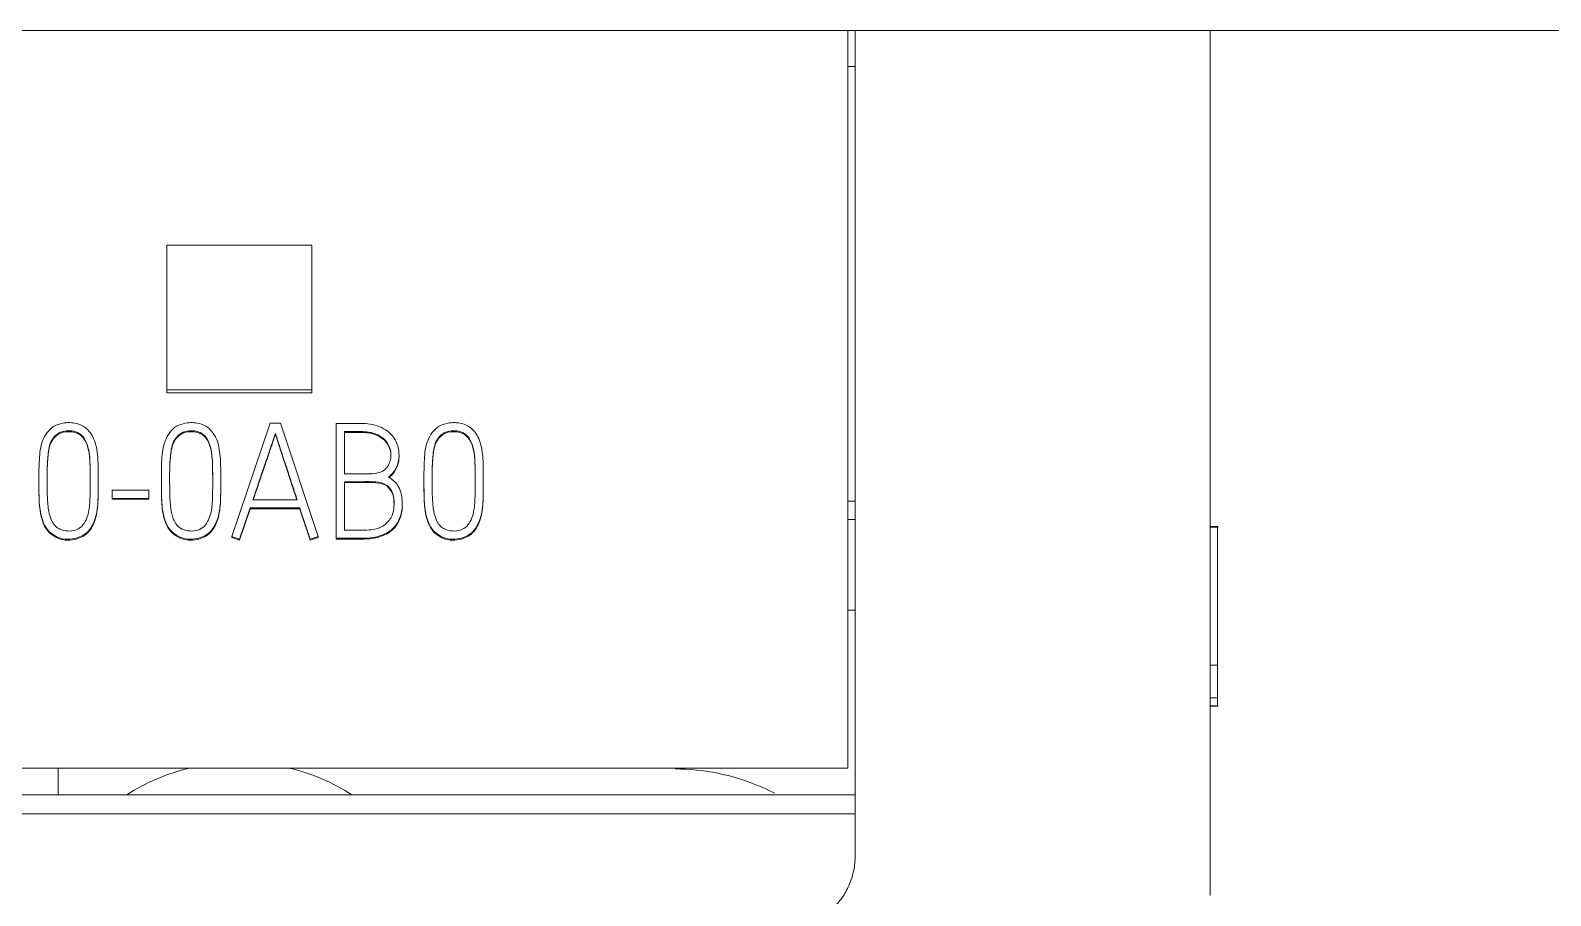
# Model space of a CAD drawing. Header units: millimetres. Extents: x 4137 to 6698, y 1400 to 3585.
# Drawn here: x 6061.16 to 6082.15, y 3360.85 to 3372.79 of the extents above; entities that cross this region are included whole.
import ezdxf

# ---------------------------------------------------------------- set-up
doc = ezdxf.new("R2010")
doc.units = ezdxf.units.MM
doc.layers.add('000-PI-Oprema', color=30, linetype='Continuous', lineweight=5)

msp = doc.modelspace()

# ---------------------------------------------------------------- linework, layer by layer
at = {"color": 0, "linetype": 'ByBlock', "lineweight": 0}
msp.add_line((6082.348, 3372.791), (6077.448, 3372.791), dxfattribs=at)
msp.add_open_spline([(6077.448, 3372.791), (6077.448, 3371.706), (6077.448, 3368.101), (6077.448, 3364.119), (6077.448, 3361.222), (6077.448, 3360.847)], degree=3, knots=[0, 0, 0, 0, 0.272684, 0.906013, 1, 1, 1, 1], dxfattribs=at)
at = {"layer": '000-PI-Oprema', "color": 0, "linetype": 'ByBlock', "lineweight": 0}
for p, q in [((6072.448, 3372.791), (6047.648, 3372.791)), ((6072.448, 3372.791), (6072.548, 3372.791)), ((6072.448, 3362.608), (6072.448, 3372.791)), ((6077.448, 3372.791), (6072.548, 3372.791)), ((6072.548, 3372.291), (6072.448, 3372.291)), ((6063.048, 3369.827), (6063.048, 3367.828)), ((6065.048, 3369.827), (6063.048, 3369.827)), ((6065.048, 3367.828), (6065.048, 3369.827)), ((6063.048, 3367.828), (6063.048, 3367.79)), ((6063.048, 3367.828), (6065.048, 3367.828)), ((6063.048, 3367.79), (6065.048, 3367.79)), ((6065.048, 3367.828), (6065.048, 3367.79)), ((6064.474, 3367.369), (6063.944, 3365.804)), ((6064.616, 3367.369), (6064.474, 3367.369)), ((6065.134, 3365.804), (6064.616, 3367.369)), ((6065.384, 3365.78), (6065.384, 3367.365)), ((6064.545, 3367.228), (6064.545, 3367.216)), ((6065.497, 3367.253), (6065.497, 3366.671)), ((6066.252, 3366.916), (6066.252, 3366.937)), ((6061.281, 3366.631), (6061.281, 3366.618)), ((6062.1, 3366.587), (6062.1, 3366.6)), ((6062.972, 3366.631), (6062.972, 3366.618)), ((6063.791, 3366.587), (6063.791, 3366.6)), ((6065.497, 3366.561), (6065.497, 3365.89)), ((6066.596, 3366.631), (6066.596, 3366.618)), ((6067.415, 3366.587), (6067.415, 3366.6)), ((6062.291, 3366.443), (6062.291, 3366.33)), ((6062.797, 3366.443), (6062.291, 3366.443)), ((6062.291, 3366.33), (6062.291, 3366.318)), ((6062.291, 3366.33), (6062.797, 3366.33)), ((6062.291, 3366.318), (6062.797, 3366.318)), ((6062.797, 3366.33), (6062.797, 3366.443)), ((6062.797, 3366.33), (6062.797, 3366.318)), ((6064.845, 3366.31), (6064.235, 3366.31)), ((6064.051, 3365.769), (6064.197, 3366.198)), ((6064.051, 3365.756), (6064.197, 3366.185)), ((6064.197, 3366.198), (6064.197, 3366.185)), ((6064.197, 3366.198), (6064.883, 3366.198)), ((6064.197, 3366.185), (6064.883, 3366.185)), ((6064.883, 3366.198), (6064.883, 3366.185)), ((6066.297, 3366.245), (6066.297, 3366.257)), ((6072.448, 3366.291), (6072.548, 3366.291)), ((6072.448, 3366.041), (6072.548, 3366.041)), ((6077.56, 3365.941), (6077.448, 3365.941)), ((6077.56, 3365.935), (6077.448, 3365.935)), ((6063.944, 3365.804), (6063.944, 3365.791)), ((6063.944, 3365.804), (6064.051, 3365.769)), ((6063.944, 3365.791), (6064.051, 3365.756)), ((6064.051, 3365.769), (6064.051, 3365.756)), ((6065.025, 3365.769), (6065.134, 3365.804)), ((6065.025, 3365.756), (6065.134, 3365.791)), ((6065.025, 3365.769), (6065.025, 3365.756)), ((6065.134, 3365.804), (6065.134, 3365.791)), ((6065.384, 3365.78), (6065.384, 3365.767)), ((6072.448, 3364.786), (6072.548, 3364.786)), ((6077.548, 3364.026), (6077.448, 3364.026)), ((6077.548, 3364.026), (6077.548, 3363.576)), ((6077.548, 3363.576), (6077.448, 3363.576)), ((6077.448, 3363.466), (6077.56, 3363.466)), ((6077.448, 3363.463), (6077.56, 3363.463)), ((6072.448, 3362.608), (6047.648, 3362.608)), ((6061.548, 3362.608), (6061.548, 3362.24)), ((6072.548, 3362.24), (6047.548, 3362.24)), ((6072.548, 3361.977), (6047.548, 3361.977))]:
    msp.add_line(p, q, dxfattribs=at)
for start, end in [(103.753, 122.3801), (57.6199, 76.247)]:
    msp.add_arc((6064.048, 3359.791), 2.9, start, end, dxfattribs=at)
for points, knots in [([(6072.548, 3361.977), (6072.548, 3364.498), (6072.548, 3368.103), (6072.548, 3371.706), (6072.548, 3372.791)], [0, 0, 0, 0, 0.698854, 1, 1, 1, 1]), ([(6077.448, 3372.791), (6077.448, 3371.706), (6077.448, 3368.101), (6077.448, 3364.119), (6077.448, 3361.222), (6077.448, 3360.847)], [0, 0, 0, 0, 0.272684, 0.906013, 1, 1, 1, 1]), ([(6061.611, 3367.369), (6061.568, 3367.361), (6061.444, 3367.321), (6061.31, 3367.129), (6061.278, 3366.831), (6061.282, 3366.535), (6061.281, 3366.28), (6061.311, 3366.07), (6061.371, 3365.905), (6061.553, 3365.77), (6061.755, 3365.752), (6061.959, 3365.847), (6062.069, 3366.04), (6062.1, 3366.274), (6062.1, 3366.528), (6062.101, 3366.782), (6062.089, 3366.995), (6062.036, 3367.181), (6061.945, 3367.306), (6061.785, 3367.379), (6061.674, 3367.381), (6061.611, 3367.369)], [0, 0, 0, 0, 0.03125, 0.09375, 0.15625, 0.25, 0.3125, 0.34375, 0.40625, 0.4375, 0.5, 0.546875, 0.59375, 0.65625, 0.71875, 0.78125, 0.84375, 0.875, 0.921875, 0.953125, 1, 1, 1, 1]), ([(6063.302, 3367.369), (6063.259, 3367.361), (6063.135, 3367.321), (6063.001, 3367.129), (6062.969, 3366.831), (6062.973, 3366.535), (6062.972, 3366.28), (6063.002, 3366.07), (6063.062, 3365.905), (6063.244, 3365.77), (6063.446, 3365.752), (6063.65, 3365.847), (6063.76, 3366.04), (6063.791, 3366.274), (6063.791, 3366.528), (6063.792, 3366.782), (6063.78, 3366.995), (6063.727, 3367.181), (6063.636, 3367.306), (6063.476, 3367.379), (6063.365, 3367.381), (6063.302, 3367.369)], [0, 0, 0, 0, 0.03125, 0.09375, 0.15625, 0.25, 0.3125, 0.34375, 0.40625, 0.4375, 0.5, 0.546875, 0.59375, 0.65625, 0.71875, 0.78125, 0.84375, 0.875, 0.921875, 0.953125, 1, 1, 1, 1]), ([(6065.384, 3367.365), (6065.443, 3367.365), (6065.589, 3367.362), (6065.822, 3367.376), (6066.057, 3367.304), (6066.212, 3367.149), (6066.262, 3366.968), (6066.244, 3366.806), (6066.181, 3366.692), (6066.13, 3366.643), (6066.106, 3366.625)], [0, 0, 0, 0, 0.121799, 0.300471, 0.478612, 0.608153, 0.736749, 0.853072, 0.938599, 1, 1, 1, 1]), ([(6066.926, 3367.369), (6066.883, 3367.361), (6066.759, 3367.321), (6066.625, 3367.129), (6066.593, 3366.831), (6066.597, 3366.535), (6066.596, 3366.28), (6066.626, 3366.07), (6066.686, 3365.905), (6066.868, 3365.77), (6067.07, 3365.752), (6067.274, 3365.847), (6067.384, 3366.04), (6067.415, 3366.274), (6067.415, 3366.528), (6067.416, 3366.782), (6067.404, 3366.995), (6067.351, 3367.181), (6067.26, 3367.306), (6067.1, 3367.379), (6066.989, 3367.381), (6066.926, 3367.369)], [0, 0, 0, 0, 0.03125, 0.09375, 0.15625, 0.25, 0.3125, 0.34375, 0.40625, 0.4375, 0.5, 0.546875, 0.59375, 0.65625, 0.71875, 0.78125, 0.84375, 0.875, 0.921875, 0.953125, 1, 1, 1, 1]), ([(6061.837, 3367.228), (6061.807, 3367.247), (6061.718, 3367.27), (6061.573, 3367.262), (6061.43, 3367.128), (6061.405, 3366.929), (6061.392, 3366.722), (6061.395, 3366.545), (6061.395, 3366.37), (6061.404, 3366.211), (6061.437, 3366.039), (6061.521, 3365.914), (6061.681, 3365.868), (6061.873, 3365.896), (6061.974, 3366.116), (6061.989, 3366.354), (6061.989, 3366.602), (6061.988, 3366.83), (6061.972, 3367.005), (6061.929, 3367.141), (6061.867, 3367.21), (6061.837, 3367.228)], [0, 0, 0, 0, 0.03125, 0.078125, 0.125, 0.1875, 0.25, 0.3125, 0.34375, 0.40625, 0.453125, 0.5, 0.53125, 0.59375, 0.65625, 0.71875, 0.8125, 0.875, 0.921875, 0.96875, 1, 1, 1, 1]), ([(6061.837, 3367.216), (6061.807, 3367.234), (6061.718, 3367.257), (6061.573, 3367.249), (6061.43, 3367.115), (6061.405, 3366.916), (6061.395, 3366.752), (6061.394, 3366.656), (6061.394, 3366.629)], [0, 0, 0, 0, 0.114194, 0.285486, 0.456777, 0.685166, 0.913555, 1, 1, 1, 1]), ([(6061.989, 3366.542), (6061.989, 3366.569), (6061.989, 3366.667), (6061.988, 3366.817), (6061.972, 3366.993), (6061.929, 3367.128), (6061.867, 3367.197), (6061.837, 3367.216)], [0, 0, 0, 0, 0.115044, 0.410029, 0.631268, 0.852507, 1, 1, 1, 1]), ([(6063.528, 3367.228), (6063.498, 3367.247), (6063.409, 3367.27), (6063.264, 3367.262), (6063.121, 3367.128), (6063.096, 3366.929), (6063.083, 3366.722), (6063.086, 3366.545), (6063.086, 3366.37), (6063.095, 3366.211), (6063.128, 3366.039), (6063.212, 3365.914), (6063.372, 3365.868), (6063.564, 3365.896), (6063.665, 3366.116), (6063.68, 3366.354), (6063.68, 3366.602), (6063.678, 3366.83), (6063.663, 3367.005), (6063.62, 3367.141), (6063.558, 3367.21), (6063.528, 3367.228)], [0, 0, 0, 0, 0.03125, 0.078125, 0.125, 0.1875, 0.25, 0.3125, 0.34375, 0.40625, 0.453125, 0.5, 0.53125, 0.59375, 0.65625, 0.71875, 0.8125, 0.875, 0.921875, 0.96875, 1, 1, 1, 1]), ([(6063.528, 3367.216), (6063.498, 3367.234), (6063.409, 3367.257), (6063.264, 3367.249), (6063.121, 3367.115), (6063.096, 3366.916), (6063.086, 3366.752), (6063.085, 3366.656), (6063.085, 3366.629)], [0, 0, 0, 0, 0.114194, 0.285486, 0.456777, 0.685166, 0.913555, 1, 1, 1, 1]), ([(6063.68, 3366.542), (6063.68, 3366.569), (6063.68, 3366.667), (6063.678, 3366.817), (6063.663, 3366.993), (6063.62, 3367.128), (6063.558, 3367.197), (6063.528, 3367.216)], [0, 0, 0, 0, 0.115044, 0.410029, 0.631268, 0.852507, 1, 1, 1, 1]), ([(6064.235, 3366.31), (6064.246, 3366.343), (6064.268, 3366.408), (6064.301, 3366.507), (6064.334, 3366.606), (6064.367, 3366.703), (6064.399, 3366.796), (6064.429, 3366.884), (6064.457, 3366.965), (6064.482, 3367.039), (6064.504, 3367.105), (6064.522, 3367.158), (6064.535, 3367.198), (6064.543, 3367.22), (6064.545, 3367.228)], [0, 0, 0, 0, 0.106118, 0.213594, 0.322428, 0.429305, 0.530911, 0.627246, 0.716632, 0.797389, 0.869519, 0.929228, 0.972722, 1, 1, 1, 1]), ([(6064.239, 3366.31), (6064.249, 3366.339), (6064.269, 3366.4), (6064.301, 3366.494), (6064.334, 3366.593), (6064.367, 3366.69), (6064.399, 3366.783), (6064.429, 3366.871), (6064.457, 3366.953), (6064.482, 3367.027), (6064.504, 3367.092), (6064.522, 3367.146), (6064.535, 3367.186), (6064.543, 3367.207), (6064.545, 3367.216)], [0, 0, 0, 0, 0.09357, 0.202554, 0.312916, 0.421294, 0.524326, 0.622014, 0.712654, 0.794544, 0.867687, 0.928234, 0.972339, 1, 1, 1, 1]), ([(6064.545, 3367.228), (6064.548, 3367.22), (6064.555, 3367.198), (6064.568, 3367.158), (6064.586, 3367.105), (6064.606, 3367.039), (6064.631, 3366.965), (6064.657, 3366.884), (6064.686, 3366.796), (6064.717, 3366.703), (6064.749, 3366.606), (6064.781, 3366.507), (6064.814, 3366.408), (6064.835, 3366.343), (6064.845, 3366.31)], [0, 0, 0, 0, 0.027336, 0.070868, 0.130595, 0.202708, 0.283396, 0.372662, 0.4689, 0.570509, 0.677489, 0.786433, 0.893936, 1, 1, 1, 1]), ([(6064.545, 3367.216), (6064.548, 3367.207), (6064.555, 3367.186), (6064.568, 3367.146), (6064.586, 3367.092), (6064.606, 3367.027), (6064.631, 3366.953), (6064.657, 3366.871), (6064.686, 3366.783), (6064.717, 3366.69), (6064.749, 3366.593), (6064.781, 3366.494), (6064.812, 3366.4), (6064.832, 3366.339), (6064.841, 3366.31)], [0, 0, 0, 0, 0.02772, 0.071862, 0.132428, 0.205553, 0.287375, 0.377893, 0.475483, 0.578518, 0.686999, 0.797473, 0.906485, 1, 1, 1, 1]), ([(6065.497, 3366.671), (6065.546, 3366.671), (6065.631, 3366.671), (6065.761, 3366.672), (6065.89, 3366.667), (6066.035, 3366.69), (6066.133, 3366.813), (6066.148, 3366.957), (6066.105, 3367.099), (6065.989, 3367.205), (6065.816, 3367.259), (6065.648, 3367.251), (6065.538, 3367.253), (6065.497, 3367.253)], [0, 0, 0, 0, 0.089881, 0.159215, 0.241238, 0.333496, 0.41712, 0.515535, 0.593949, 0.688978, 0.794399, 0.924872, 1, 1, 1, 1]), ([(6066.14, 3366.915), (6066.14, 3366.928), (6066.136, 3366.983), (6066.105, 3367.087), (6065.989, 3367.192), (6065.816, 3367.247), (6065.648, 3367.238), (6065.538, 3367.24), (6065.497, 3367.24)], [0, 0, 0, 0, 0.046506, 0.200835, 0.387866, 0.595348, 0.852137, 1, 1, 1, 1]), ([(6067.152, 3367.228), (6067.122, 3367.247), (6067.033, 3367.27), (6066.887, 3367.262), (6066.745, 3367.128), (6066.72, 3366.929), (6066.707, 3366.722), (6066.71, 3366.545), (6066.71, 3366.37), (6066.718, 3366.211), (6066.752, 3366.039), (6066.836, 3365.914), (6066.996, 3365.868), (6067.187, 3365.896), (6067.289, 3366.116), (6067.304, 3366.354), (6067.304, 3366.602), (6067.302, 3366.83), (6067.287, 3367.005), (6067.243, 3367.141), (6067.182, 3367.21), (6067.152, 3367.228)], [0, 0, 0, 0, 0.03125, 0.078125, 0.125, 0.1875, 0.25, 0.3125, 0.34375, 0.40625, 0.453125, 0.5, 0.53125, 0.59375, 0.65625, 0.71875, 0.8125, 0.875, 0.921875, 0.96875, 1, 1, 1, 1]), ([(6067.152, 3367.216), (6067.122, 3367.234), (6067.033, 3367.257), (6066.887, 3367.249), (6066.745, 3367.115), (6066.72, 3366.916), (6066.709, 3366.752), (6066.709, 3366.656), (6066.709, 3366.629)], [0, 0, 0, 0, 0.114194, 0.285486, 0.456777, 0.685166, 0.913555, 1, 1, 1, 1]), ([(6067.304, 3366.542), (6067.304, 3366.569), (6067.304, 3366.667), (6067.302, 3366.817), (6067.287, 3366.993), (6067.243, 3367.128), (6067.182, 3367.197), (6067.152, 3367.216)], [0, 0, 0, 0, 0.115044, 0.410029, 0.631268, 0.852507, 1, 1, 1, 1]), ([(6066.252, 3366.919), (6066.253, 3366.872), (6066.239, 3366.785), (6066.181, 3366.679), (6066.13, 3366.631), (6066.106, 3366.613)], [0, 0, 0, 0, 0.39415, 0.746816, 1, 1, 1, 1]), ([(6061.281, 3366.618), (6061.281, 3366.572), (6061.282, 3366.441), (6061.281, 3366.267), (6061.311, 3366.057), (6061.371, 3365.892), (6061.553, 3365.757), (6061.755, 3365.739), (6061.959, 3365.834), (6062.069, 3366.027), (6062.1, 3366.261), (6062.1, 3366.455), (6062.1, 3366.563), (6062.1, 3366.587)], [0, 0, 0, 0, 0.065476, 0.18556, 0.245602, 0.365686, 0.425728, 0.545812, 0.635875, 0.725938, 0.846022, 0.966106, 1, 1, 1, 1]), ([(6062.972, 3366.618), (6062.972, 3366.572), (6062.973, 3366.441), (6062.972, 3366.267), (6063.002, 3366.057), (6063.062, 3365.892), (6063.244, 3365.757), (6063.446, 3365.739), (6063.65, 3365.834), (6063.76, 3366.027), (6063.791, 3366.261), (6063.791, 3366.455), (6063.791, 3366.563), (6063.791, 3366.587)], [0, 0, 0, 0, 0.065476, 0.18556, 0.245602, 0.365686, 0.425728, 0.545812, 0.635875, 0.725938, 0.846022, 0.966106, 1, 1, 1, 1]), ([(6066.106, 3366.625), (6066.159, 3366.595), (6066.257, 3366.513), (6066.305, 3366.316), (6066.291, 3366.119), (6066.212, 3365.932), (6066.052, 3365.828), (6065.887, 3365.785), (6065.727, 3365.779), (6065.559, 3365.78), (6065.442, 3365.78), (6065.384, 3365.78)], [0, 0, 0, 0, 0.103943, 0.238103, 0.352261, 0.47238, 0.599265, 0.688206, 0.785795, 0.892897, 1, 1, 1, 1]), ([(6065.497, 3365.89), (6065.537, 3365.89), (6065.64, 3365.891), (6065.781, 3365.888), (6065.934, 3365.904), (6066.068, 3365.959), (6066.177, 3366.101), (6066.189, 3366.271), (6066.168, 3366.432), (6066.054, 3366.552), (6065.877, 3366.564), (6065.692, 3366.56), (6065.562, 3366.561), (6065.497, 3366.561)], [0, 0, 0, 0, 0.066156, 0.175169, 0.23737, 0.32413, 0.412445, 0.52466, 0.605148, 0.683631, 0.78156, 0.89078, 1, 1, 1, 1]), ([(6066.183, 3366.241), (6066.183, 3366.253), (6066.182, 3366.313), (6066.168, 3366.42), (6066.054, 3366.54), (6065.877, 3366.552), (6065.692, 3366.548), (6065.562, 3366.549), (6065.497, 3366.549)], [0, 0, 0, 0, 0.039686, 0.202294, 0.36085, 0.558693, 0.779347, 1, 1, 1, 1]), ([(6066.596, 3366.618), (6066.596, 3366.572), (6066.597, 3366.441), (6066.596, 3366.267), (6066.626, 3366.057), (6066.686, 3365.892), (6066.868, 3365.757), (6067.07, 3365.739), (6067.274, 3365.834), (6067.384, 3366.027), (6067.415, 3366.261), (6067.415, 3366.455), (6067.415, 3366.563), (6067.415, 3366.587)], [0, 0, 0, 0, 0.065476, 0.18556, 0.245602, 0.365686, 0.425728, 0.545812, 0.635875, 0.725938, 0.846022, 0.966106, 1, 1, 1, 1]), ([(6064.883, 3366.198), (6064.889, 3366.178), (6064.901, 3366.139), (6064.919, 3366.083), (6064.937, 3366.03), (6064.953, 3365.981), (6064.968, 3365.936), (6064.983, 3365.893), (6064.998, 3365.851), (6065.012, 3365.809), (6065.021, 3365.782), (6065.025, 3365.769)], [0, 0, 0, 0, 0.138948, 0.27018, 0.393699, 0.508312, 0.612826, 0.707241, 0.810993, 0.908573, 1, 1, 1, 1]), ([(6064.883, 3366.185), (6064.889, 3366.165), (6064.901, 3366.127), (6064.919, 3366.07), (6064.937, 3366.017), (6064.953, 3365.968), (6064.968, 3365.924), (6064.983, 3365.88), (6064.998, 3365.838), (6065.012, 3365.797), (6065.021, 3365.769), (6065.025, 3365.756)], [0, 0, 0, 0, 0.138948, 0.27018, 0.393699, 0.508312, 0.612826, 0.707241, 0.810993, 0.908573, 1, 1, 1, 1]), ([(6066.297, 3366.246), (6066.297, 3366.2), (6066.285, 3366.091), (6066.212, 3365.919), (6066.052, 3365.815), (6065.887, 3365.772), (6065.727, 3365.766), (6065.559, 3365.768), (6065.442, 3365.767), (6065.384, 3365.767)], [0, 0, 0, 0, 0.115677, 0.279669, 0.452899, 0.574324, 0.707557, 0.853779, 1, 1, 1, 1]), ([(6077.548, 3365.941), (6077.548, 3365.941), (6077.548, 3365.929), (6077.548, 3365.879), (6077.548, 3365.787), (6077.548, 3365.645), (6077.548, 3365.435), (6077.548, 3365.207), (6077.548, 3364.983), (6077.548, 3364.788), (6077.548, 3364.656), (6077.548, 3364.562), (6077.548, 3364.473), (6077.548, 3364.387), (6077.548, 3364.301), (6077.548, 3364.221), (6077.548, 3364.124), (6077.548, 3364.034), (6077.548, 3363.973), (6077.548, 3363.938), (6077.548, 3363.917), (6077.548, 3363.906), (6077.548, 3363.902), (6077.548, 3363.913), (6077.548, 3363.954), (6077.548, 3363.997), (6077.548, 3364.023)], [0, 0, 0, 0, 0.054923, 0.109157, 0.158857, 0.213508, 0.264907, 0.320314, 0.369873, 0.418461, 0.471704, 0.5026, 0.551052, 0.617218, 0.660884, 0.691286, 0.712023, 0.730248, 0.751802, 0.781189, 0.80362, 0.828627, 0.856379, 0.904145, 0.9524, 1, 1, 1, 1]), ([(6077.548, 3363.576), (6077.548, 3363.552), (6077.548, 3363.511), (6077.548, 3363.472), (6077.548, 3363.463), (6077.548, 3363.463), (6077.548, 3363.463)], [0, 0, 0, 0, 0.351048, 0.67786, 0.983317, 1, 1, 1, 1]), ([(6071.436, 3362.262), (6071.363, 3362.299), (6070.932, 3362.498), (6070.458, 3362.595), (6070.065, 3362.595), (6070.065, 3362.595), (6070.065, 3362.595)], [0, 0, 0, 0, 0.171752, 1, 1, 1, 1, 1, 1]), ([(6072.548, 3361.391), (6072.548, 3361.584), (6072.548, 3361.779), (6072.548, 3361.975), (6072.548, 3361.977)], [0, 0, 0, 0, 0.989298, 1, 1, 1, 1]), ([(6072.548, 3361.391), (6072.548, 3361.326), (6072.541, 3361.261), (6072.522, 3361.166), (6072.514, 3361.134), (6072.495, 3361.072), (6072.484, 3361.041), (6072.447, 3360.95), (6072.417, 3360.893), (6072.363, 3360.812), (6072.344, 3360.785), (6072.303, 3360.734), (6072.281, 3360.71), (6072.212, 3360.64), (6072.162, 3360.599), (6072.08, 3360.545), (6072.052, 3360.528), (6071.994, 3360.497), (6071.935, 3360.468), (6071.874, 3360.446), (6071.827, 3360.432), (6071.812, 3360.427), (6071.78, 3360.419), (6071.764, 3360.415), (6071.683, 3360.398), (6071.618, 3360.391), (6071.552, 3360.391)], [0, 0, 0, 0, 0.125, 0.125, 0.1875, 0.1875, 0.25, 0.25, 0.375, 0.375, 0.4375, 0.4375, 0.5, 0.5, 0.625, 0.625, 0.6875, 0.6875, 0.75, 0.8125, 0.8125, 0.84375, 0.84375, 0.875, 0.875, 1, 1, 1, 1])]:
    msp.add_open_spline(points, degree=3, knots=knots, dxfattribs=at)

doc.saveas('drawing.dxf')
